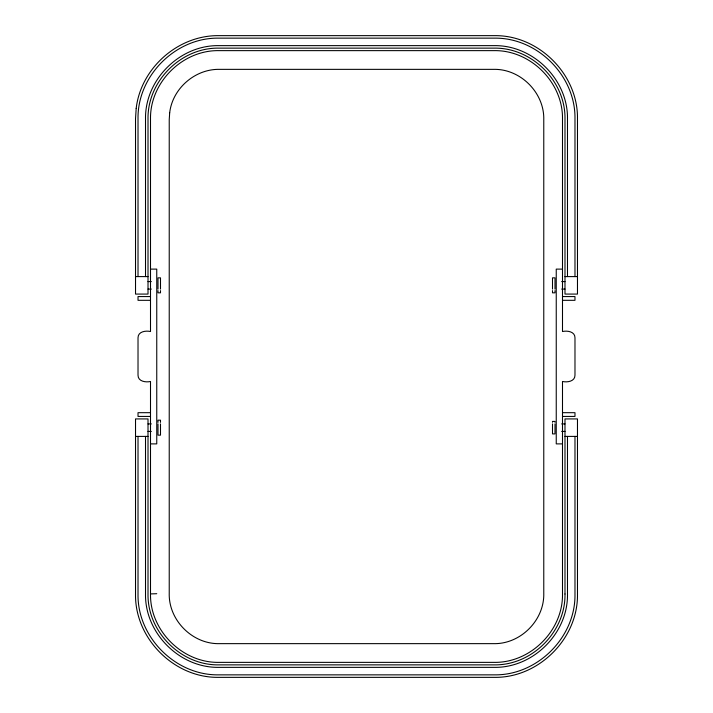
<?xml version="1.0" encoding="UTF-8"?>
<svg xmlns="http://www.w3.org/2000/svg" width="713" height="713" viewBox="0 0 713 713"><rect width="100%" height="100%" fill="white"/><g stroke="black" fill="none" stroke-linecap="round" stroke-linejoin="round"><path stroke-width="1.07" d="M150.505 593.911C149.828 630.461 182.412 663.045 218.971 662.368L494.029 662.368C530.588 663.045 563.172 630.461 562.495 593.911L562.495 381.473C567.174 382.587 575.034 381.491 574.981 375.225L574.981 337.775C575.034 331.509 567.174 330.413 562.495 331.527L562.495 119.089C563.172 82.539 530.588 49.955 494.029 50.632L218.971 50.632C182.412 49.955 149.828 82.539 150.505 119.089L150.505 331.527C145.826 330.413 137.966 331.509 138.019 337.775L138.019 375.225C137.966 381.491 145.826 382.587 150.505 381.473L150.505 593.911L156.753 593.706M150.505 269.113L156.753 269.113L156.753 443.887L150.505 443.887M562.495 269.113L556.247 269.113L556.247 443.887L562.495 443.887M135.523 276.599L148.01 276.599M564.99 276.599L577.477 276.599M148.01 281.59L151.343 281.59M561.657 281.59L564.99 281.59M148.01 289.086L151.343 289.086M561.657 289.086L564.99 289.086M150.505 296.572L138.019 296.572L138.019 300.316L150.505 300.316M562.495 296.572L574.981 296.572L574.981 300.316L562.495 300.316M150.505 412.684L138.019 412.684L138.019 416.428L150.505 416.428M562.495 412.684L574.981 412.684L574.981 416.428L562.495 416.428M148.01 423.914L151.343 423.914M561.657 423.914L564.99 423.914M148.01 431.41L151.343 431.41M561.657 431.41L564.99 431.41M135.523 436.401L148.01 436.401M564.99 436.401L577.477 436.401M574.981 276.599L574.981 118.679C575.614 75.747 537.37 37.513 494.439 38.145L218.561 38.145C175.63 37.513 137.386 75.747 138.019 118.679L138.019 276.599M574.981 436.401L574.981 594.321C575.614 637.253 537.37 675.487 494.439 674.855L218.561 674.855C175.63 675.487 137.386 637.253 138.019 594.321L138.019 436.401M567.486 276.599L567.486 118.928C568.154 79.82 533.306 44.972 494.198 45.641L218.802 45.641C179.694 44.972 144.846 79.82 145.514 118.928L145.514 276.599M567.486 436.401L567.486 594.072C568.154 633.18 533.306 668.028 494.198 667.359L218.802 667.359C179.694 668.028 144.846 633.18 145.514 594.072L145.514 436.401M554.999 289.086L554.999 277.847L552.504 277.847L552.504 289.086M554.999 290.637L554.999 292.829L552.504 292.829L552.504 290.637M554.999 422.256L554.999 421.419L552.504 421.419L552.504 422.256M554.999 423.914L554.999 431.41M554.999 432.078L554.999 433.905L552.504 433.905L552.504 432.078M552.504 423.914L552.504 431.41M160.496 289.086L160.496 277.847L158.001 277.847L158.001 289.086M160.496 290.637L160.496 292.829L158.001 292.829L158.001 290.637M160.496 422.363L160.496 420.171L158.001 420.171L158.001 422.363M160.496 423.914L160.496 435.153L158.001 435.153L158.001 423.914M136.192 108.376L135.523 118.599L135.523 294.077L148.01 294.077L148.01 119.009C147.341 81.184 181.057 47.459 218.882 48.136L494.118 48.136C531.943 47.459 565.659 81.184 564.99 119.009L564.99 294.077L577.477 294.077L577.477 118.599C578.1 74.393 538.734 35.017 494.528 35.65L218.472 35.65C177.938 35.258 140.862 68.136 136.192 108.376M169.685 112.779L169.231 119.704L169.231 593.296C168.491 620.283 192.59 644.383 219.577 643.643L493.423 643.643C520.41 644.383 544.509 620.283 543.769 593.296L543.769 119.704C544.509 92.717 520.41 68.617 493.423 69.357L219.577 69.357C195.121 68.822 172.484 88.457 169.685 112.779M564.99 593.991C565.659 631.816 531.943 665.541 494.118 664.864L218.882 664.864C181.057 665.541 147.341 631.816 148.01 593.991L148.01 418.923L135.523 418.923L135.523 594.401C134.9 638.607 174.266 677.983 218.472 677.35L494.528 677.35C538.734 677.983 578.1 638.607 577.477 594.401L577.477 418.923L564.99 418.923L564.99 593.991"/></g></svg>
